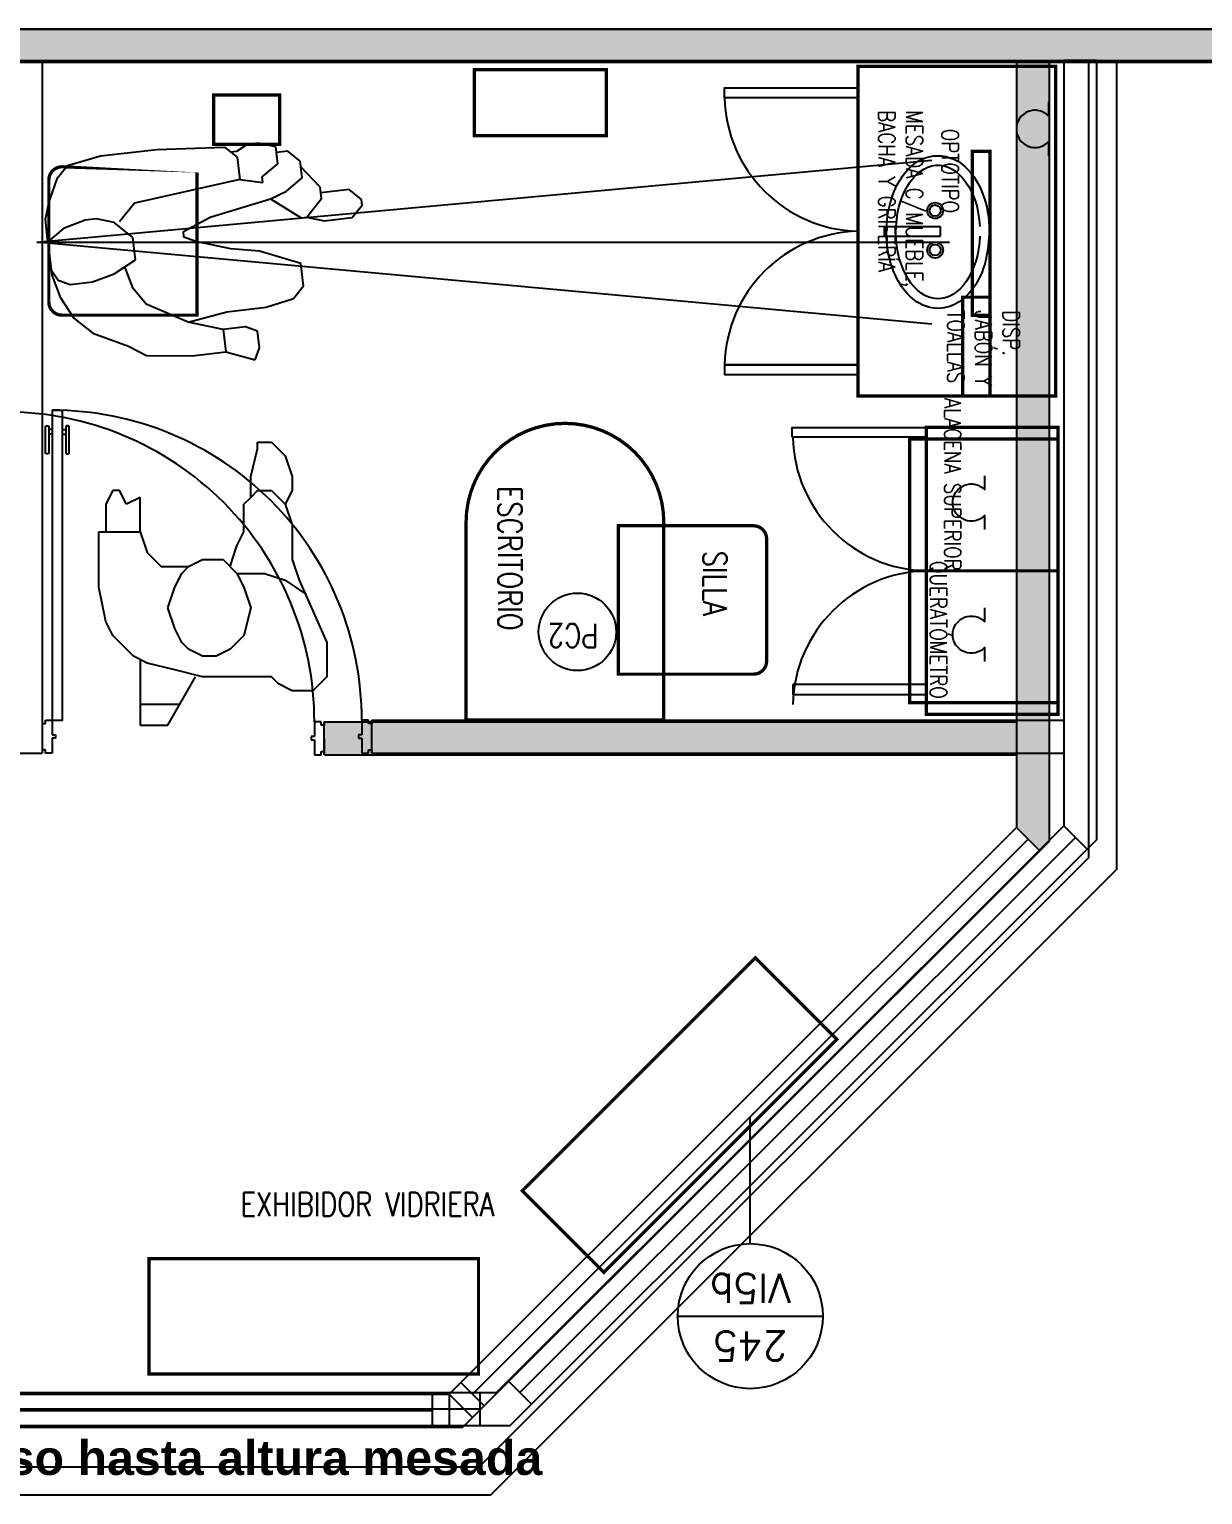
# Model space of a CAD drawing. Header units: millimetres. Extents: x 1478096 to 1808313, y 619971 to 762366.
# Drawn here: x 1628251 to 1631811, y 658390 to 662835 of the extents above; entities that cross this region are included whole.
import ezdxf
from ezdxf.enums import TextEntityAlignment as Align

# ---------------------------------------------------------------- set-up
doc = ezdxf.new("R2010")
doc.units = ezdxf.units.MM
doc.header["$LTSCALE"] = 10
doc.linetypes.add('CONTINOUS', pattern=[0])
doc.linetypes.add('DASH_6', pattern=[0.375, 0.25, -0.125])
for name, color, linetype in [('0-LAYOUT', 252, 'Continuous'), ('0-superficies', 7, 'Continuous'), ('1-EQUIPAMIENTO', 250, 'Continuous'), ('A-CARPINTERIA ALUMINIO', 8, 'Continuous'), ('A-CARPINTERIA MADERA', 8, 'Continuous'), ('A-HATCH-DURLOCK', 252, 'Continuous'), ('A-TABIQUE PRY', 251, 'Continuous'), ('DC-ARQ-CARPINTERIAS', 7, 'Continuous'), ('DC-ARQ-DEFENSA', 164, 'CONTINOUS'), ('DC-ARQ-PAINEL DURLOCK', 7, 'Continuous'), ('E-TXT', 7, 'Continuous'), ('PV-EA', 9, 'Continuous'), ('TXT CARP VENTANAS', 6, 'Continuous'), ('W-DIVISIONS', 250, 'DASH_6')]:
    doc.layers.add(name, color=color, linetype=linetype)
doc.styles.add('ROMANS', font='romans')
doc.styles.add('SANSSERIFBOLD', font='sasb____.pfb')
doc.styles.add('SIMPLEX', font='SIMPLEX.shx', dxfattribs={"width": 0.8})

# ---------------------------------------------------------------- blocks, each defined once
blk = doc.blocks.new('SIMB-CAR')
blk.add_line((-0.5, 0), (0.5, 0))
blk.add_circle((0, 0), 0.5)
at = {"style": 'ROMANS'}
for tag, p in [('TIPO', (0, 0.1917687192590165)), ('NUMERO', (0, -0.2054664849201799))]:
    blk.add_attdef(tag, text='', height=0.2, dxfattribs=at).set_placement(p, align=Align.MIDDLE)
blk = doc.blocks.new('Y_SITMAN')
at = {"layer": 'E-TXT', "color": 0}
for p, q in [((-0.095052, 0.4953), (-0.171252, 0.4572)), ((-0.018852, 0.51435), (-0.095052, 0.4953)), ((-0.037902, 0.4953), (-0.056952, 0.4572)), ((0, 0.51435), (-0.037902, 0.4953)), ((0.09525, 0.51435), (-0.018852, 0.51435)), ((0.13335, 0.4572), (0.09525, 0.51435)), ((0.09525, 0.51435), (0.17145, 0.51435)), ((0.17145, 0.51435), (0.2286, 0.4953)), ((0.2286, 0.4953), (0.3048, 0.4572)), ((-0.171252, 0.4572), (-0.228402, 0.40005)), ((-0.056952, 0.4572), (-0.056952, 0.381)), ((0.1524, 0.381), (0.13335, 0.4572)), ((0.3048, 0.4572), (0.3429, 0.4191)), ((-0.228402, 0.40005), (-0.285552, 0.28575)), ((0.3429, 0.4191), (0.36195, 0.3048)), ((-0.056952, 0.381), (-0.037902, 0.3048)), ((0.1524, 0.3429), (0.1524, 0.381)), ((-0.037902, 0.3048), (0, 0.2286)), ((0.13335, 0.28575), (0.1524, 0.3429)), ((0.36195, 0.3048), (0.36195, 0.1143)), ((-0.285552, 0.28575), (-0.323652, 0.2286)), ((-0.152202, 0.20955), (-0.095052, 0.24765)), ((-0.095052, 0.24765), (-0.018852, 0.2667)), ((0.0762, 0.2286), (0.13335, 0.28575)), ((0.1905, 0.20955), (0.13335, 0.2667)), ((-0.323652, 0.2286), (-0.342702, 0.0762)), ((-0.228402, 0.0762), (-0.152202, 0.20955)), ((0, 0.2286), (0.0762, 0.2286)), ((0.2286, -0.152202), (0.1905, 0.20955)), ((0.36195, 0.1143), (0.3429, -0.114102)), ((-0.342702, 0.0762), (-0.342702, -0.037902)), ((-0.266502, -0.037902), (-0.228402, 0.0762)), ((-0.228402, 0.0762), (-0.209352, -0.056952)), ((0.0381, 0.01905), (0.05715, 0.05715)), ((0.05715, 0.05715), (0.0762, 0.05715)), ((0.0762, 0.05715), (0.1143, -0.037902)), ((0, -0.095052), (0.0381, 0.01905)), ((-0.342702, -0.037902), (-0.380802, -0.133152)), ((-0.266502, -0.037902), (-0.342702, -0.037902)), ((-0.266502, -0.114102), (-0.266502, -0.037902)), ((0.1143, -0.037902), (0.1524, -0.247452)), ((-0.209352, -0.056952), (-0.209352, -0.190302)), ((-0.018852, -0.190302), (0, -0.095052)), ((-0.380802, -0.133152), (-0.342702, -0.152202)), ((-0.285552, -0.152202), (-0.266502, -0.114102)), ((0.3429, -0.114102), (0.3048, -0.152202)), ((0.32385, -0.152202), (0.32385, -0.133152)), ((-0.342702, -0.152202), (-0.285552, -0.152202)), ((-0.209352, -0.190302), (-0.190302, -0.285552)), ((-0.076002, -0.323652), (-0.018852, -0.190302)), ((0.2286, -0.152202), (0.20955, -0.228402)), ((0.3048, -0.152202), (0.2286, -0.152202)), ((0.3429, -0.190302), (0.32385, -0.152202)), ((0.3429, -0.228402), (0.3429, -0.190302)), ((0.20955, -0.228402), (0.2286, -0.228402)), ((0.2286, -0.228402), (0.2667, -0.285552)), ((0.32385, -0.285552), (0.3429, -0.228402)), ((-0.190302, -0.285552), (-0.152202, -0.323652)), ((0.1524, -0.247452), (0.0762, -0.342702)), ((0.1524, -0.247452), (0.17145, -0.304602)), ((0.2667, -0.285552), (0.32385, -0.285552)), ((0.3048, -0.323652), (0.3048, -0.285552)), ((-0.152202, -0.323652), (-0.076002, -0.323652)), ((0.0762, -0.342702), (0.0762, -0.361752)), ((0.17145, -0.304602), (0.20955, -0.361752)), ((0.2667, -0.361752), (0.3048, -0.323652)), ((0.0762, -0.361752), (0.05715, -0.4189020000000001)), ((0.0762, -0.361752), (0.13335, -0.4189020000000001)), ((0.17145, -0.4189020000000001), (0.24765, -0.361752)), ((0.20955, -0.361752), (0.2667, -0.361752)), ((0.05715, -0.4189020000000001), (0.05715, -0.514152)), ((0.13335, -0.4189020000000001), (0.17145, -0.4189020000000001)), ((0.1524, -0.514152), (0.1524, -0.4189020000000001)), ((0.05715, -0.514152), (0.09525, -0.5522520000000001)), ((0.1143, -0.5522520000000001), (0.1524, -0.514152)), ((0.09525, -0.5522520000000001), (0.1143, -0.5522520000000001))]:
    blk.add_line(p, q, dxfattribs=at)
blk = doc.blocks.new('persona')
at = {"color": 0}
for p, q in [((-0.2094510000001719, 0.3238500000001068), (-0.2285010000001648, 0.2667000000001281)), ((-0.2094510000001719, 0.3238500000001068), (-0.2285010000001648, 0.2667000000001281)), ((-0.1713510000001861, 0.3619500000000926), (-0.2094510000001719, 0.3238500000001068)), ((-0.1713510000001861, 0.3619500000000926), (-0.2094510000001719, 0.3238500000001068)), ((-0.1332510000000866, 0.3619500000000926), (-0.1713510000001861, 0.3619500000000926)), ((-0.1332510000000866, 0.3619500000000926), (-0.1713510000001861, 0.3619500000000926)), ((-0.1332510000000866, 0.3429000000000997), (-0.1332510000000866, 0.3619500000000926)), ((-0.1332510000000866, 0.3429000000000997), (-0.1332510000000866, 0.3619500000000926)), ((-0.1142010000000937, 0.2667000000001281), (-0.1332510000000866, 0.3429000000000997)), ((-0.1142010000000937, 0.2667000000001281), (-0.1332510000000866, 0.3429000000000997)), ((-0.2285010000001648, 0.2667000000001281), (-0.2285010000001648, 0.2286000000001422)), ((-0.2285010000001648, 0.2667000000001281), (-0.2285010000001648, 0.2286000000001422)), ((-0.1142010000000937, 0.2095500000001493), (-0.1142010000000937, 0.2667000000001281)), ((-0.1142010000000937, 0.2095500000001493), (-0.1142010000000937, 0.2667000000001281)), ((-0.2285010000001648, 0.2286000000001422), (-0.2094510000001719, 0.1905000000001564)), ((-0.2285010000001648, 0.2286000000001422), (-0.2094510000001719, 0.1905000000001564)), ((-0.1713510000001861, 0.2286000000001422), (-0.2094510000001719, 0.1905000000001564)), ((-0.1713510000001861, 0.2286000000001422), (-0.2094510000001719, 0.1905000000001564)), ((-0.1332510000000866, 0.2286000000001422), (-0.1713510000001861, 0.2286000000001422)), ((-0.1332510000000866, 0.2286000000001422), (-0.1713510000001861, 0.2286000000001422)), ((-0.1142010000000937, 0.2095500000001493), (-0.1332510000000866, 0.2286000000001422)), ((-0.1142010000000937, 0.2095500000001493), (-0.1332510000000866, 0.2286000000001422)), ((-0.0951510000001008, 0.1905000000001564), (-0.1142010000000937, 0.2095500000001493)), ((-0.0951510000001008, 0.1905000000001564), (-0.1142010000000937, 0.2095500000001493)), ((0.1904009999998379, 0.2095500000001493), (0.2285009999998238, 0.1905000000001564)), ((0.1904009999998379, 0.1143000000001848), (0.1904009999998379, 0.2095500000001493)), ((0.1904009999998379, 0.2095500000001493), (0.2285009999998238, 0.1905000000001564)), ((0.1904009999998379, 0.1143000000001848), (0.1904009999998379, 0.2095500000001493)), ((0.2285009999998238, 0.1905000000001564), (0.2475509999998167, 0.2286000000001422)), ((0.2285009999998238, 0.1905000000001564), (0.2475509999998167, 0.2286000000001422)), ((0.2475509999998167, 0.2286000000001422), (0.2666009999998096, 0.2286000000001422)), ((0.2475509999998167, 0.2286000000001422), (0.2666009999998096, 0.2286000000001422)), ((0.2666009999998096, 0.2286000000001422), (0.2856509999999162, 0.1905000000001564)), ((0.2666009999998096, 0.2286000000001422), (0.2856509999999162, 0.1905000000001564)), ((-0.2094510000001719, 0.1905000000001564), (-0.2285010000001648, 0.1333500000001777)), ((-0.2094510000001719, 0.1905000000001564), (-0.2285010000001648, 0.1333500000001777)), ((-0.0951510000001008, 0.1143000000001848), (-0.0951510000001008, 0.1905000000001564)), ((-0.0951510000001008, 0.1143000000001848), (-0.0951510000001008, 0.1905000000001564)), ((0.2856509999999162, 0.1905000000001564), (0.2856509999999162, 0.1143000000001848)), ((0.2856509999999162, 0.1905000000001564), (0.2856509999999162, 0.1143000000001848)), ((-0.2285010000001648, 0.1333500000001777), (-0.2285010000001648, 0.0381000000000995)), ((-0.2285010000001648, 0.1333500000001777), (-0.2285010000001648, 0.0381000000000995)), ((-0.07610100000010789, 0.07620000000008531), (-0.0951510000001008, 0.1143000000001848)), ((-0.07610100000010789, 0.07620000000008531), (-0.0951510000001008, 0.1143000000001848)), ((0.1904009999998379, 0.1143000000001848), (0.171350999999845, 0.0571500000000924)), ((0.1904009999998379, 0.1143000000001848), (0.171350999999845, 0.0571500000000924)), ((0.3047009999999091, 0.1143000000001848), (0.1904009999998379, 0.1143000000001848)), ((0.3047009999999091, 0.1143000000001848), (0.1904009999998379, 0.1143000000001848)), ((0.3047009999999091, -0.03809999999987213), (0.3047009999999091, 0.1143000000001848)), ((0.3047009999999091, -0.03809999999987213), (0.3047009999999091, 0.1143000000001848)), ((-0.05705100000011498, 0.01905000000010659), (-0.07610100000010789, 0.07620000000008531)), ((-0.05705100000011498, 0.01905000000010659), (-0.07610100000010789, 0.07620000000008531)), ((0.171350999999845, 0.0571500000000924), (0.1332509999998592, 0.01905000000010659)), ((0.171350999999845, 0.0571500000000924), (0.1332509999998592, 0.01905000000010659)), ((-0.2285010000001648, 0.0381000000000995), (-0.2475510000001577, -0.01904999999987922)), ((-0.2285010000001648, 0.0381000000000995), (-0.2475510000001577, -0.01904999999987922)), ((-0.1523010000001932, 1.13686837721616e-13), (-0.2094510000001719, -0.01904999999987922)), ((-0.1523010000001932, 1.13686837721616e-13), (-0.2094510000001719, -0.01904999999987922)), ((-0.07610100000010789, 1.13686837721616e-13), (-0.1523010000001932, 1.13686837721616e-13)), ((-0.07610100000010789, 1.13686837721616e-13), (-0.1523010000001932, 1.13686837721616e-13)), ((-0.07610100000010789, 1.13686837721616e-13), (-0.0951510000001008, -0.03809999999987213)), ((-0.07610100000010789, 1.13686837721616e-13), (-0.0951510000001008, -0.03809999999987213)), ((-0.03800100000012208, 0.0381000000000995), (-0.07610100000010789, 1.13686837721616e-13)), ((-0.03800100000012208, 0.0381000000000995), (-0.07610100000010789, 1.13686837721616e-13)), ((0.0189509999999018, 0.0381000000000995), (-0.03800100000012208, 0.0381000000000995)), ((0.0189509999999018, 0.0381000000000995), (-0.03800100000012208, 0.0381000000000995)), ((0.05705099999988761, 0.01905000000010659), (0.0189509999999018, 0.0381000000000995)), ((0.05705099999988761, 0.01905000000010659), (0.0189509999999018, 0.0381000000000995)), ((0.07610099999988051, 1.13686837721616e-13), (0.05705099999988761, 0.01905000000010659)), ((0.1332509999998592, 0.01905000000010659), (0.05705099999988761, 0.01905000000010659)), ((0.07610099999988051, 1.13686837721616e-13), (0.05705099999988761, 0.01905000000010659)), ((0.1332509999998592, 0.01905000000010659), (0.05705099999988761, 0.01905000000010659)), ((0.09515099999987342, -0.03809999999987213), (0.07610099999988051, 1.13686837721616e-13)), ((0.09515099999987342, -0.03809999999987213), (0.07610099999988051, 1.13686837721616e-13)), ((-0.2475510000001577, -0.01904999999987922), (-0.3237510000001294, -0.1903019999998605)), ((-0.2475510000001577, -0.01904999999987922), (-0.3237510000001294, -0.1903019999998605)), ((-0.2094510000001719, -0.01904999999987922), (-0.2666010000001506, -0.05714999999986503)), ((-0.2094510000001719, -0.01904999999987922), (-0.2666010000001506, -0.05714999999986503)), ((-0.0951510000001008, -0.03809999999987213), (-0.1142010000000937, -0.095051999999896)), ((-0.0951510000001008, -0.03809999999987213), (-0.1142010000000937, -0.095051999999896)), ((0.1142009999998663, -0.095051999999896), (0.09515099999987342, -0.03809999999987213)), ((0.1142009999998663, -0.095051999999896), (0.09515099999987342, -0.03809999999987213)), ((0.2856509999999162, -0.1331519999998818), (0.3047009999999091, -0.03809999999987213)), ((0.2856509999999162, -0.1331519999998818), (0.3047009999999091, -0.03809999999987213)), ((-0.1142010000000937, -0.095051999999896), (-0.0951510000001008, -0.1712519999998676)), ((-0.1142010000000937, -0.095051999999896), (-0.0951510000001008, -0.1712519999998676)), ((0.09515099999987342, -0.1522019999998747), (0.1142009999998663, -0.095051999999896)), ((0.09515099999987342, -0.1522019999998747), (0.1142009999998663, -0.095051999999896)), ((0.07610099999988051, -0.1903019999998605), (0.09515099999987342, -0.1522019999998747)), ((0.07610099999988051, -0.1903019999998605), (0.09515099999987342, -0.1522019999998747)), ((0.2666009999998096, -0.1712519999998676), (0.2856509999999162, -0.1331519999998818)), ((0.2666009999998096, -0.1712519999998676), (0.2856509999999162, -0.1331519999998818)), ((-0.3237510000001294, -0.1903019999998605), (-0.3237510000001294, -0.2855519999998251)), ((-0.3237510000001294, -0.1903019999998605), (-0.3237510000001294, -0.2855519999998251)), ((-0.0951510000001008, -0.1712519999998676), (-0.05705100000011498, -0.2093519999998534)), ((-0.0951510000001008, -0.1712519999998676), (-0.05705100000011498, -0.2093519999998534)), ((0.05705099999988761, -0.2093519999998534), (0.07610099999988051, -0.1903019999998605)), ((0.05705099999988761, -0.2093519999998534), (0.07610099999988051, -0.1903019999998605)), ((0.2094509999998309, -0.2284019999998463), (0.2666009999998096, -0.1712519999998676)), ((0.2094509999998309, -0.2284019999998463), (0.2666009999998096, -0.1712519999998676)), ((-0.05705100000011498, -0.2093519999998534), (-0.01895100000012917, -0.2284019999998463)), ((-0.05705100000011498, -0.2093519999998534), (-0.01895100000012917, -0.2284019999998463)), ((-0.01895100000012917, -0.2284019999998463), (0.0189509999999018, -0.2284019999998463)), ((-0.01895100000012917, -0.2284019999998463), (0.0189509999999018, -0.2284019999998463)), ((0.0189509999999018, -0.2284019999998463), (0.05705099999988761, -0.2093519999998534)), ((0.0189509999999018, -0.2284019999998463), (0.05705099999988761, -0.2093519999998534)), ((0.171350999999845, -0.2474519999998392), (0.2094509999998309, -0.2284019999998463)), ((0.171350999999845, -0.2474519999998392), (0.2094509999998309, -0.2284019999998463)), ((0.1904009999998379, -0.2379269999998996), (0.1904009999998379, -0.4189019999998891)), ((0.1904009999998379, -0.2379269999998996), (0.1904009999998379, -0.4189019999998891)), ((0.0189509999999018, -0.2855519999998251), (0.09515099999987342, -0.2665019999998322)), ((0.0189509999999018, -0.2855519999998251), (0.09515099999987342, -0.2665019999998322)), ((0.09515099999987342, -0.2665019999998322), (0.171350999999845, -0.2474519999998392)), ((0.09515099999987342, -0.2665019999998322), (0.171350999999845, -0.2474519999998392)), ((-0.3237510000001294, -0.2855519999998251), (-0.2856510000001435, -0.3236519999998109)), ((-0.3237510000001294, -0.2855519999998251), (-0.2856510000001435, -0.3236519999998109)), ((-0.2285010000001648, -0.3236519999998109), (-0.190401000000179, -0.304601999999818)), ((-0.2285010000001648, -0.3236519999998109), (-0.190401000000179, -0.304601999999818)), ((-0.190401000000179, -0.304601999999818), (-0.1713510000001861, -0.2855519999998251)), ((-0.190401000000179, -0.304601999999818), (-0.1713510000001861, -0.2855519999998251)), ((-0.1713510000001861, -0.2855519999998251), (0.0189509999999018, -0.2855519999998251)), ((-0.1713510000001861, -0.2855519999998251), (0.0189509999999018, -0.2855519999998251)), ((0.1142009999998663, -0.4189019999998891), (0.0380009999998947, -0.2855519999998251)), ((0.1142009999998663, -0.4189019999998891), (0.0380009999998947, -0.2855519999998251)), ((-0.2856510000001435, -0.3236519999998109), (-0.2285010000001648, -0.3236519999998109)), ((-0.2856510000001435, -0.3236519999998109), (-0.2285010000001648, -0.3236519999998109)), ((0.08086299999990842, -0.3617519999999104), (0.1904009999998379, -0.3617519999999104)), ((0.08086299999990842, -0.3617519999999104), (0.1904009999998379, -0.3617519999999104)), ((0.1904009999998379, -0.4189019999998891), (0.1142009999998663, -0.4189019999998891)), ((0.1904009999998379, -0.4189019999998891), (0.1142009999998663, -0.4189019999998891))]:
    blk.add_line(p, q, dxfattribs=at)
blk = doc.blocks.new('toma')
for p, q in [((-0.03867091698009517, 0.008928696988050433), (-0.08179522781153992, 0.008928696988050433)), ((0.08126951611427558, 0.008928696988050433), (0.03814520528283083, 0.008928696988050433))]:
    blk.add_line(p, q)
blk.add_arc((-0.0002628558488027011, 0.05026392857675077), 0.05642499916126085, 312.8977636849849, 227.10223631522)
blk = doc.blocks.new('*U143')
at = {"layer": 'A-CARPINTERIA MADERA'}
for p, q in [((0.02999999996831992, 0.8815139301032618), (0.02021437914096158, 0.8815139301029459)), ((0.02999999996877944, 0.8673380961711902), (0.02021437914136426, 0.8673380961709879)), ((0.06189562633557888, 0.8815139301041395), (0.07168124716299407, 0.881513930104299)), ((0.06189562633598156, 0.8673380961720394), (0.0716812471633399, 0.8673380961724121)), ((0, 0), (1.738609256562995e-13, -0.009999999999976694)), ((0.01000000000016477, -0.009999999999731746), (0.009999999999934062, 2.591588474895365e-13)), ((0.009999999999934062, 2.591588474895365e-13), (0.02999999999997272, 5.21681157595031e-13)), ((0.02999999999997272, 5.21681157595031e-13), (0.03000000000095415, -0.04499999999933792)), ((0.9899999999999367, 1.135768985412783e-12), (0.9699999999999549, 6.600977323670852e-13)), ((0.9699999999999549, 6.600977323670852e-13), (0.9700000000009363, -0.04499999999921371)), ((0.9900000000002244, -0.009999999998869347), (0.9899999999999367, 1.135768985412783e-12)), ((0.9999999999999845, 1.366506123471954e-12), (1.000000000000158, -0.0099999999986244)), ((1.738609256562995e-13, -0.009999999999976694), (0.01000000000016477, -0.009999999999731746)), ((1.000000000000158, -0.0099999999986244), (0.9900000000002244, -0.009999999998869347)), ((0.03000000000095415, -0.04499999999933792), (0.04000000000094506, -0.04499999999905033)), ((0.04000000000123261, -0.05499999999906966), (0.0300000000012417, -0.05499999999932882)), ((0.0300000000012417, -0.05499999999932882), (0.03000000000210945, -0.09999999999937317)), ((0.04000000000094506, -0.04499999999905033), (0.04000000000123261, -0.05499999999906966)), ((0.9700000000009363, -0.04499999999921371), (0.9600000000009453, -0.04499999999970025)), ((0.9600000000009453, -0.04499999999970025), (0.9600000000012331, -0.05499999999942114)), ((0.9600000000012331, -0.05499999999942114), (0.9700000000012808, -0.05499999999941778)), ((0.9700000000012808, -0.05499999999941778), (0.9700000000022054, -0.0999999999992916)), ((0.01000000000195378, -0.08999999999968741), (2.019717726398085e-12, -0.09000000000013131)), ((2.019717726398085e-12, -0.09000000000013131), (2.193689674356847e-12, -0.09999999999986642)), ((0.01000000000224144, -0.09999999999987727), (0.01000000000195378, -0.08999999999968741)), ((0.03000000000210945, -0.09999999999937317), (0.01000000000224144, -0.09999999999987727)), ((0.9700000000022054, -0.0999999999992916), (0.9900000000021872, -0.09999999999900064)), ((0.9900000000021872, -0.09999999999900064), (0.9900000000020133, -0.08999999999881078)), ((0.9900000000020133, -0.08999999999881078), (1.000000000001947, -0.08999999999876476)), ((1.000000000001947, -0.08999999999876476), (1.000000000002121, -0.09999999999849987))]:
    blk.add_line(p, q, dxfattribs=at)
blk.add_lwpolyline([(0.02999999999997272, 5.21681157595031e-13), (0.06189562634688173, 1.38504653740227e-12), (0.06189562633555945, 0.939312294650497), (0.02999999997694069, 0.9393122946504152), (0.02999999999997272, 5.21681157595031e-13)], dxfattribs=at)
for points in [[(0.01312646217463087, 0.8923322227783815), (0.01667042065748181, 0.8923322227785959, -0.4142135623730951), (0.02021437914056123, 0.8887882642957178), (0.02021437914308855, 0.8108211776698991, -0.4142135623730951), (0.01667042066023883, 0.8072772191867486), (0.01312646217721736, 0.80727721918679, -0.4142135623730951), (0.00958250369408098, 0.8108211776696398), (0.009582503691724198, 0.8887882642952168, -0.4142135623730951)], [(0.07876916412869239, 0.8923322227801801), (0.07522520564584145, 0.8923322227801646, 0.4142135623730951), (0.07168124716299162, 0.8887882642970851), (0.07168124716472313, 0.8108211776713091, 0.4142135623730951), (0.07522520564768898, 0.8072772191883172), (0.07876916413076729, 0.8072772191885601, 0.4142135623730951), (0.082313122613617, 0.8108211776715827), (0.08231312261182866, 0.888788264297174, 0.4142135623730951)]]:
    blk.add_lwpolyline(points, format="xyb", close=True, dxfattribs=at)
blk.add_arc((0.02999999999997272, 5.217069895168911e-13), 0.9399999999999978, 359.9999999999896, 90.00000000107667, dxfattribs=at)

msp = doc.modelspace()

# ---------------------------------------------------------------- hatches: boundary and pattern name
at = {"layer": 'A-HATCH-DURLOCK'}
h = msp.add_hatch(color=256, dxfattribs=at)
h.dxf.hatch_style = 1
h.paths.add_polyline_path([(1628145.882743566, 660634.3831816462), (1628046.075504206, 660634.3831816462), (1628046.075504206, 662734.6353513155), (1628145.882743566, 662734.6353513155)])
h.paths.add_polyline_path([(1617847.730575271, 662734.63453038), (1638493.701278393, 662734.6345305193), (1638493.701278393, 662834.59012879), (1617847.730575271, 662834.5901286498)])
h = msp.add_hatch(color=256, dxfattribs=at)
h.dxf.hatch_style = 1
h.paths.add_polyline_path([(1631246.046016363, 660413.9878145522), (1631316.79751203, 660343.3179947693), (1631346.039165026, 660372.520018948), (1631346.039632711, 662734.634530471), (1631246.039632712, 662734.6345304701)])
h.paths.add_polyline_path([(1629146.341875174, 660634.392712576), (1631246.045410264, 660634.3230953895), (1631246.045135183, 660734.323095399), (1629145.891922294, 660734.3927224943)])

# ---------------------------------------------------------------- linework, layer by layer
at = {"color": 0, "const_width": 10}
for points in [[(1630701.321243806, 659771.1288150864), (1630453.833870391, 660018.6161885017), (1629746.727089204, 659311.5094073152), (1629994.21446262, 659064.0220338998)], [(1629613.789683831, 658756.1745283796), (1629613.789683831, 659106.1745283797), (1628613.789683831, 659106.1745283797), (1628613.789683831, 658756.1745283796)]]:
    msp.add_lwpolyline(points, close=True, dxfattribs=at)
at = {"layer": '0-LAYOUT'}
for p, q in [((1631246.054982784, 660413.9811434412), (1629524.666531645, 658694.9245780985)), ((1631281.430730599, 660378.6529046616), (1629595.377191006, 658694.9722572013)), ((1629535.934225745, 658706.2165874746), (1629524.657402693, 658694.9245107031)), ((1629535.943192147, 658706.2165874755), (1629524.666369095, 658694.924510704)), ((1629630.756360132, 658659.6407644962), (1629559.998021665, 658730.3037501202)), ((1629474.666369094, 658594.9245146508), (1629474.666369094, 658694.9245146504))]:
    msp.add_line(p, q, dxfattribs=at)
msp.add_lwpolyline([(1631346.048599113, 662734.6350611876), (1631246.048599113, 662734.6350523409), (1631246.054982766, 660413.9878145522), (1631316.806478431, 660343.3179947702), (1631346.048131428, 660372.5200189488), (1631346.048599113, 662734.6356636423)], dxfattribs=at)
at = {"layer": '0-superficies'}
msp.add_lwpolyline([(1617944.718485272, 660425.0992954368), (1617944.7156655, 662734.6346488808), (1631246.039632711, 662734.63505234), (1631246.046016339, 660413.9967706281), (1629524.657402691, 658694.9245107047), (1619674.887593598, 658694.9251949574)], close=True, dxfattribs=at)
at = {"layer": 'A-CARPINTERIA ALUMINIO'}
for p, q in [((1631389.945185763, 660418.9924166804), (1629668.556734624, 658699.9358513381)), ((1631389.954152165, 660418.9924166813), (1629668.565701026, 658699.9358513389)), ((1631460.696681411, 660348.3292680096), (1629710.017525541, 658599.9357838895)), ((1631460.705647813, 660348.3292680103), (1629710.026491943, 658599.9357838903)), ((1631425.320933578, 660383.6641779008), (1629739.267393986, 658699.9835304404)), ((1631425.32989998, 660383.6641779016), (1629739.276360387, 658699.9835304412)), ((1629679.833395127, 658711.2278607144), (1629668.556572074, 658699.9357839436)), ((1629679.842361528, 658711.2278607152), (1629668.565538476, 658699.9357839444)), ((1629774.646563111, 658664.6520377353), (1629703.888224645, 658735.3150233601)), ((1629774.655529513, 658664.6520377361), (1629703.897191047, 658735.3150233609)), ((1619979.997595188, 658699.9364688065), (1629668.556572074, 658699.9357839436)), ((1619980.00656159, 658699.9364688072), (1629668.565538476, 658699.9357839444)), ((1629618.556572074, 658599.9357878898), (1629618.556572074, 658699.9357878896)), ((1629618.565538476, 658599.9357878906), (1629618.565538476, 658699.9357878905)), ((1620029.997595187, 658649.9364688065), (1629618.556572074, 658649.9357877378)), ((1620030.006561589, 658649.9364688073), (1629618.565538476, 658649.9357877387)), ((1629750.448079352, 658640.5176587625), (1629710.017525595, 658599.9357839437)), ((1629750.457045754, 658640.5176587633), (1629710.026491997, 658599.9357839444)), ((1619979.997595149, 658599.9364683822), (1629710.017525541, 658599.9357838896)), ((1619980.006561551, 658599.9364683831), (1629710.026491943, 658599.9357838904))]:
    msp.add_line(p, q, dxfattribs=at)
for points in [[(1631489.938802092, 662739.6463344265), (1631389.938802093, 662739.6463255804), (1631389.945185745, 660418.9990877919), (1631460.696681411, 660348.3292680096), (1631489.938334408, 660377.5312921882), (1631489.938802093, 662739.6469368818)], [(1631489.947768494, 662739.6463344272), (1631389.947768494, 662739.6463255812), (1631389.954152147, 660418.9990877927), (1631460.705647813, 660348.3292680103), (1631489.947300809, 660377.531292189), (1631489.947768495, 662739.6469368826)]]:
    msp.add_lwpolyline(points, dxfattribs=at)
at = {"layer": 'A-HATCH-DURLOCK'}
msp.add_lwpolyline([(1617847.730575271, 662734.63453038), (1638493.701278393, 662734.6345305193), (1638493.701278393, 662834.59012879), (1617847.730575271, 662834.5901286498)], close=True, dxfattribs=at)
at = {"layer": 'A-TABIQUE PRY'}
for p, q in [((1617991.629744653, 662739.6458036199), (1641001.819462432, 662739.6476729547)), ((1628289.97469348, 662739.6466245559), (1628289.781912948, 660639.394454886)), ((1629289.791057916, 660639.3648845649), (1629289.791091683, 660739.426038527)), ((1629289.791091675, 660739.4039957348), (1631389.938106778, 660739.3343688446)), ((1628189.978831978, 660639.3942744014), (1628289.781912948, 660639.394454886)), ((1629290.241044556, 660639.4039858158), (1631389.938106778, 660639.3343688445))]:
    msp.add_line(p, q, dxfattribs=at)
at = {"layer": 'DC-ARQ-CARPINTERIAS'}
for p, q in [((1629135.891922301, 660734.3811302795), (1629115.891922301, 660734.3811302795)), ((1629115.891922301, 660734.3811302795), (1629115.891922302, 660689.3811302795)), ((1629135.891922301, 660724.3811302802), (1629135.891922301, 660734.3811302795)), ((1629145.891922301, 660724.3811302802), (1629135.891922301, 660724.3811302802)), ((1629145.891888535, 660634.353611325), (1629145.891922301, 660734.4147652872)), ((1629145.891922301, 660734.3811302804), (1629145.891922301, 660724.3811302802)), ((1629115.891922302, 660689.3811302795), (1629105.891922302, 660689.3811302795)), ((1629105.891922302, 660689.3811302795), (1629105.891922302, 660679.3811302793)), ((1629105.891922302, 660679.3811302793), (1629115.891922302, 660679.3811302793)), ((1629115.891922302, 660679.3811302793), (1629115.891922303, 660634.3811302792)), ((1629115.891922303, 660634.3811302792), (1629135.891922303, 660634.3811302801)), ((1629135.891922303, 660634.3811302801), (1629135.891922303, 660644.3811302803)), ((1629135.891922303, 660644.3811302803), (1629145.891922303, 660644.3811302803)), ((1629145.891922303, 660644.3811302803), (1629145.891922303, 660634.3811302801)), ((1631246.046016382, 660413.9811434404), (1629524.657565243, 658694.9245780975)), ((1631281.421764197, 660378.6529046607), (1629595.368224604, 658694.9722572004)), ((1631316.79751203, 660343.3179947693), (1629566.11835616, 658594.924510649)), ((1631316.806478431, 660343.3179947702), (1629566.127322561, 658594.92451065)), ((1629630.74739373, 658659.6407644952), (1629559.989055264, 658730.3037501202)), ((1619674.852988468, 658694.9251949599), (1629524.666369095, 658694.924510704)), ((1619674.86195487, 658694.9341492492), (1629524.657402693, 658694.9245107031)), ((1629474.657402693, 658594.92451465), (1629474.657402693, 658694.9245146494)), ((1619716.100255566, 658644.925195567), (1629474.657402693, 658644.9245144974)), ((1619716.109221969, 658644.9251955679), (1629474.666369094, 658644.9245144982)), ((1629606.548909971, 658635.5063855223), (1629566.118356214, 658594.9245107037)), ((1629606.557876372, 658635.5063855231), (1629566.127322616, 658594.9245107046)), ((1619633.44059619, 658594.9251974004), (1629566.118356159, 658594.924510649)), ((1619666.10922193, 658594.925195143), (1629566.127322561, 658594.92451065))]:
    msp.add_line(p, q, dxfattribs=at)
for points in [[(1629524.657402693, 658694.9245107031), (1629595.380219234, 658624.1092383476)], [(1629524.666464158, 658694.9245107031), (1629524.666457123, 658594.9245135668)]]:
    msp.add_lwpolyline(points, dxfattribs=at)
msp.add_arc((1628175.891922301, 660734.3811302795, 89140.31212921912), 939.9999999999978, 0, 90.00000000106824, dxfattribs=at)
at = {"layer": 'DC-ARQ-DEFENSA'}
for points in [[(1619624.727443662, 658474.925195567), (1629615.777862902, 658474.9245072277), (1631466.048121578, 660322.7682517741), (1631466.048599113, 662734.6350374279)], [(1619624.727437807, 658389.9251955668), (1629650.953346845, 658389.9245048048), (1631551.0481146, 660287.5274166923), (1631551.048599113, 662734.6350205987)]]:
    msp.add_lwpolyline(points, dxfattribs=at)
at = {"layer": 'DC-ARQ-PAINEL DURLOCK'}
for p, q in [((1617844.727277358, 662834.5970407341), (1640801.816987233, 662834.5901286498)), ((1617847.730575271, 662734.63453038), (1640801.816982908, 662734.6363951562)), ((1629145.891922294, 660734.3927224943), (1631246.038937396, 660734.3230956045)), ((1629146.341875174, 660634.392712576), (1629145.891922294, 660734.3927224943)), ((1629146.341875174, 660634.392712576), (1631246.038937396, 660634.3230956042))]:
    msp.add_line(p, q, dxfattribs=at)
msp.add_lwpolyline([(1631346.039632711, 662734.6350611866), (1631246.039632711, 662734.63505234), (1631246.046016363, 660413.9878145522), (1631316.79751203, 660343.3179947693), (1631346.039165026, 660372.520018948), (1631346.039632711, 662734.6356636414)], dxfattribs=at)
at = {"layer": 'PV-EA'}
for p, q in [((1630765.70392685, 661722.1687905629), (1630765.70392685, 662722.1687905629)), ((1630360.70392685, 662657.1687905625), (1630765.70392685, 662657.1687905625)), ((1628273.191202262, 662189.2353417283), (1630989.754232986, 662438.1751188898)), ((1630845.357928756, 662236.7004524876), (1631015.451232026, 662236.7004524876)), ((1630845.357928756, 662222.1687905716), (1630845.357928756, 662236.7004524876)), ((1630845.357928756, 662207.6371286554), (1630845.357928756, 662222.1687905716)), ((1631015.451232026, 662207.6371286554), (1631015.451232026, 662236.7004524876)), ((1628273.191202262, 662189.2353417283), (1631043.327929912, 662189.2353417285)), ((1630989.754232986, 661940.2955645676), (1628273.191202262, 662189.2353417283)), ((1630845.357928756, 662207.6371286554), (1631015.451232026, 662207.6371286554)), ((1630360.70392685, 661817.1687905632), (1630765.70392685, 661817.1687905632)), ((1630360.70392685, 661787.1687905631), (1630765.70392685, 661787.1687905631)), ((1630972.551071389, 661627.0790312091), (1630972.551071389, 660757.0790312093))]:
    msp.add_line(p, q, dxfattribs=at)
at = {"layer": 'PV-EA', "const_width": 10}
for points in [[(1629601.116496454, 662511.8361563609), (1629601.116496454, 662711.8361111598), (1630001.531646689, 662711.8361564124), (1630001.531646689, 662511.8362016135)], [(1630765.70392685, 662722.1687905629), (1630765.70392685, 661722.1687905629), (1631365.584199249, 661722.1687905629), (1631365.584199249, 662722.1687905629)], [(1629010.134241305, 662485.7575822427), (1628810.134241305, 662485.7575822427), (1628810.134241305, 662635.7575822428), (1629010.134241305, 662635.7575822428)], [(1631165.584199249, 662464.6538189286), (1631112.010502323, 662464.6538189286), (1631112.010502323, 661966.7742646063), (1631165.584199249, 661966.7742646063)], [(1631165.584199249, 662022.1687905631), (1631165.584199249, 661722.1687905629), (1631082.640699127, 661722.1687905629), (1631082.640699127, 662022.1687905631)], [(1630922.491207588, 661592.0790312092), (1631372.491207589, 661592.0790312092), (1631372.491207589, 661192.0790312091), (1630922.491207588, 661192.0790312091)], [(1630972.551071389, 660757.0790312093), (1630972.551071389, 661627.0790312091), (1631372.491207589, 661627.0790312091), (1631372.491207589, 660757.0790312093)], [(1630922.491207588, 661192.0843259349), (1631372.491207589, 661192.0843259349), (1631372.491207589, 660792.0843259348), (1630922.491207588, 660792.0843259348)]]:
    msp.add_lwpolyline(points, close=True, dxfattribs=at)
at = {"layer": 'PV-EA'}
for points in [[(1630360.70392685, 662627.1687905625), (1630360.70392685, 662657.1687905625), (1630765.70392685, 662657.1687905625), (1630765.70392685, 662627.1687905625)], [(1630360.70392685, 661817.1687905632), (1630360.70392685, 661787.1687905631), (1630765.70392685, 661787.1687905631), (1630765.70392685, 661817.1687905632)], [(1630565.928683108, 661597.0790312091), (1630565.928683108, 661627.0790312093), (1630970.928683108, 661627.0790312093), (1630970.928683108, 661597.0790312091)], [(1630567.551071389, 660847.0790312095), (1630567.551071389, 660817.0790312095), (1630972.551071389, 660817.0790312095), (1630972.551071389, 660847.0790312095)]]:
    msp.add_lwpolyline(points, close=True, dxfattribs=at)
for points, const_width in [([(1628309.990791345, 662377.6075739949), (1628309.990791345, 662007.6075739948, 0.4142135623730035), (1628349.990791345, 661967.6075739948), (1628759.990791346, 661967.607573995), (1628759.990791345, 662417.6075739953), (1628349.990791345, 662417.6075739948, 0.4142135623731701)], 10), ([(1630176.07400335, 660739.3552887669), (1630176.07400335, 661339.3705878915, 0.9999999999999999), (1629576.07400335, 661339.3705878915), (1629576.07400335, 660739.3552887669)], 10), ([(1630488.056489745, 661288.6687266121), (1630488.056489745, 660918.668726612, -0.4142135623730035), (1630448.056489745, 660878.6687266121), (1630038.056489745, 660878.6687266123), (1630038.056489745, 661328.6687266126), (1630448.056489745, 661328.6687266121, -0.4142135623731701)], 9.999999999999998)]:
    msp.add_lwpolyline(points, format="xyb", close=True, dxfattribs=dict(at, const_width=const_width))
for centre, radius in [((1630999.511778685, 662284.8424727886), 24.14883256066339), ((1630999.511778685, 662284.8424727886), 16.88300160266276), ((1630999.511778685, 662165.0706459746), 24.14883256066339), ((1630999.511778685, 662165.0706459746), 16.88300160266276), ((1629913.893723789, 661007.078906733), 117.5598965103196)]:
    msp.add_circle(centre, radius, dxfattribs=at)
for centre, radius, start, end in [((1630774.866822373, 662636.3316860858, -23281.55710872334), 414.2642425823578, 181.2673989305507, 268.7326010694622), ((1630774.866822373, 661808.0058950399, -23281.55710872334), 414.264242582358, 91.26739893053774, 178.7326010694493), ((1630981.713966912, 661606.2419267322, -23281.55710870874), 414.2642425823578, 181.2673989305507, 268.7326010694622), ((1630981.713966912, 660777.9161356862, -23281.55710870874), 414.2642425823578, 91.26739893053774, 178.7326010694493)]:
    msp.add_arc(centre, radius, start, end, dxfattribs=at)
at = {"layer": 'PV-EA', "extrusion": (0, 0, -1)}
msp.add_ellipse((1631008.03634584, 662219.8740549725, -23281.55710872334), major_axis=(1.24744310379936e-09, 202.664177977928), ratio=0.628570434563481, start_param=1.631213388119865, end_param=7.770859942141795, dxfattribs=at)
at = {"layer": 'PV-EA'}
msp.add_open_spline([(1631162.747848023, 662207.6371286556, -23281.55710872334), (1631159.539280102, 662151.7476980627, -23281.55710872334), (1631150.389624028, 662115.2358365678, -23281.55710872334), (1631114.719638668, 662041.2075557522, -23281.55710872334), (1631083.159154666, 662007.5875784606, -23281.55710872334), (1631032.587851125, 661990.2510566757, -23281.55710872334), (1631020.319635858, 661988.1465531552, -23281.55710872334), (1631008.03634584, 661988.1465531552, -23281.55710872334), (1630982.672961422, 661988.1465531552, -23281.55710872334), (1630957.702745152, 661997.3338827614, -23281.55710872334), (1630896.95779488, 662042.6226624803, -23281.55710872334), (1630869.855860828, 662094.3350032391, -23281.55710872334), (1630844.856391778, 662218.9872274224, -23281.55710872334), (1630852.196880193, 662293.7132150606, -23281.55710872334), (1630898.890811066, 662395.3837862759, -23281.55710872334), (1630930.19383804, 662430.169943574, -23281.55710872334), (1631001.409208743, 662456.4543219631, -23281.55710872334), (1631037.987340363, 662452.3792743265, -23281.55710872334), (1631097.808467288, 662416.5182039309, -23281.55710872334), (1631121.642828723, 662386.3298675955, -23281.55710872334), (1631153.281314577, 662316.140314021, -23281.55710872334), (1631161.808725498, 662276.7644979489, -23281.55710872334), (1631163.661339526, 662236.7004524866, -23281.55710872334)], degree=3, knots=[4.851025362234232, 4.851025362234232, 4.851025362234232, 4.851025362234232, 5.366410262909241, 5.366410262909241, 6.070948122225934, 6.070948122225934, 6.283185307179586, 6.283185307179586, 6.283185307179586, 6.721427284882848, 6.721427284882848, 7.545128644851382, 7.545128644851382, 8.484985304624423, 8.484985304624423, 9.196815990421626, 9.196815990421626, 9.78513467823952, 9.78513467823952, 10.37345336605742, 10.37345336605742, 10.91933193484799, 10.91933193484799, 10.91933193484799, 10.91933193484799], dxfattribs=at)
at = {"layer": 'TXT CARP VENTANAS'}
msp.add_line((1630438.403960802, 659151.4347911795), (1630438.403960802, 659536.8125809315), dxfattribs=at)

# ---------------------------------------------------------------- block references
at = {"xscale": 1000, "yscale": 1000, "zscale": 1000}
msp.add_blockref('*U143', (1628289.791091682, 660739.3924035189, -23281.55710866298), dxfattribs=at)
at = {"layer": 'PV-EA'}
for name, p, xscale, yscale, zscale, rotation in [('toma', (1631352.686742298, 662532.8773239406, -23281.55710872334), 1000, 1000, 1000, 90), ('Y_SITMAN', (1628777.152261386, 662158.8007533657, 24028.35564060487), 900.0000000000609, 900.0000000000609, 900.0000000000609, 96.63870489690373), ('toma', (1631159.592883638, 661398.9437502222, -23281.55710870874), -1000, 1000, 1000, 90), ('toma', (1631159.592883638, 660998.2745840261, -23281.55710870874), -1000, 1000, 1000, 90)]:
    msp.add_blockref(name, p, dxfattribs=dict(at, xscale=xscale, yscale=yscale, zscale=zscale, rotation=rotation))
at = {"layer": 'PV-EA', "xscale": -1099.999999999909, "yscale": 1099.999999999909, "zscale": 1100}
msp.add_blockref('persona', (1628797.054474614, 661184.4953919619, 24028.35564015931), dxfattribs=at)
at = {"layer": 'TXT CARP VENTANAS'}
ref = msp.add_blockref('SIMB-CAR', (1630438.403960802, 658931.4347911801, 89140.3121292036), dxfattribs=dict(at, xscale=440.0000000000546, yscale=440.0000000000546, zscale=440.0000000000546))
ref.add_attrib('NUMERO', '245', dxfattribs={"layer": '0', "height": 88.00000000000003, "rotation": 180, "style": 'ROMANS'}).set_placement((1630438.403960802, 658841.029537815, 89140.3121292036), align=Align.MIDDLE)
ref.add_attrib('TIPO', 'VI5b', dxfattribs={"layer": '0', "height": 88.00000000000003, "rotation": 180, "style": 'ROMANS'}).set_placement((1630438.403960802, 659015.8130276537, 89140.3121292036), align=Align.MIDDLE)

# ---------------------------------------------------------------- texts
at = {"layer": '1-EQUIPAMIENTO', "insert": (1626351.42623268, 658554.7454382007, 46184.36162522879), "char_height": 105, "width": 4800.035186921293, "attachment_point": 1, "style": 'SANSSERIFBOLD'}
msp.add_mtext('Contact en vidrio desde piso hasta altura mesada', dxfattribs=at)
at = {"layer": 'PV-EA', "style": 'SIMPLEX'}
for s, insert, char_height, width, attachment_point, rotation in [('MESADA C/MUEBLE,  \\PBACHA Y GRIFERÍA', (1630961.661756949, 662589.3359452899, -23281.55710872328), 50.39999999999999, 7775.504776376452, 1, 270), ('OPTOTIPO', (1631070.241495734, 662532.8416824958, -23281.58932913112), 50.39999999999999, 7775.504776376452, 1, 270), ('DISP. \\PJABÓN Y \\PTOALLAS', (1631255.489299036, 661982.1464526363, -23281.55710872333), 50.39999999999999, 7775.504776376452, 1, 270), ('ALACENA SUPERIOR', (1631077.848297731, 661716.2243140844, -23281.55710870868), 50.39999999999999, 7775.504776376452, 1, 270), ('ESCRITORIO', (1629673.371708099, 661449.8593897527, -23281.55710870874), 72, 11107.86396625208, 7, 270), ('SILLA', (1630295.094914052, 661253.0870172471, -23281.55710870874), 72, 11107.86396625208, 7, 270), ('QUERATÓMETRO', (1631034.421065393, 661222.0637407348, -23281.58933866841), 50.39999999999999, 7775.504776376452, 1, 270), ('PC2', (1629824.150528617, 660959.6920037883, -23281.55710870874), 72, 11107.86396625208, 3, 180.00000000000006)]:
    msp.add_mtext(s, dxfattribs=dict(at, insert=insert, char_height=char_height, width=width, attachment_point=attachment_point, rotation=rotation))
at = {"layer": 'W-DIVISIONS', "insert": (1629276.950000222, 659270.8233097568, 24025.36212261194), "char_height": 72, "width": 11107.92, "attachment_point": 5, "style": 'SIMPLEX'}
msp.add_mtext('EXHIBIDOR VIDRIERA', dxfattribs=at)

doc.saveas('drawing.dxf')
